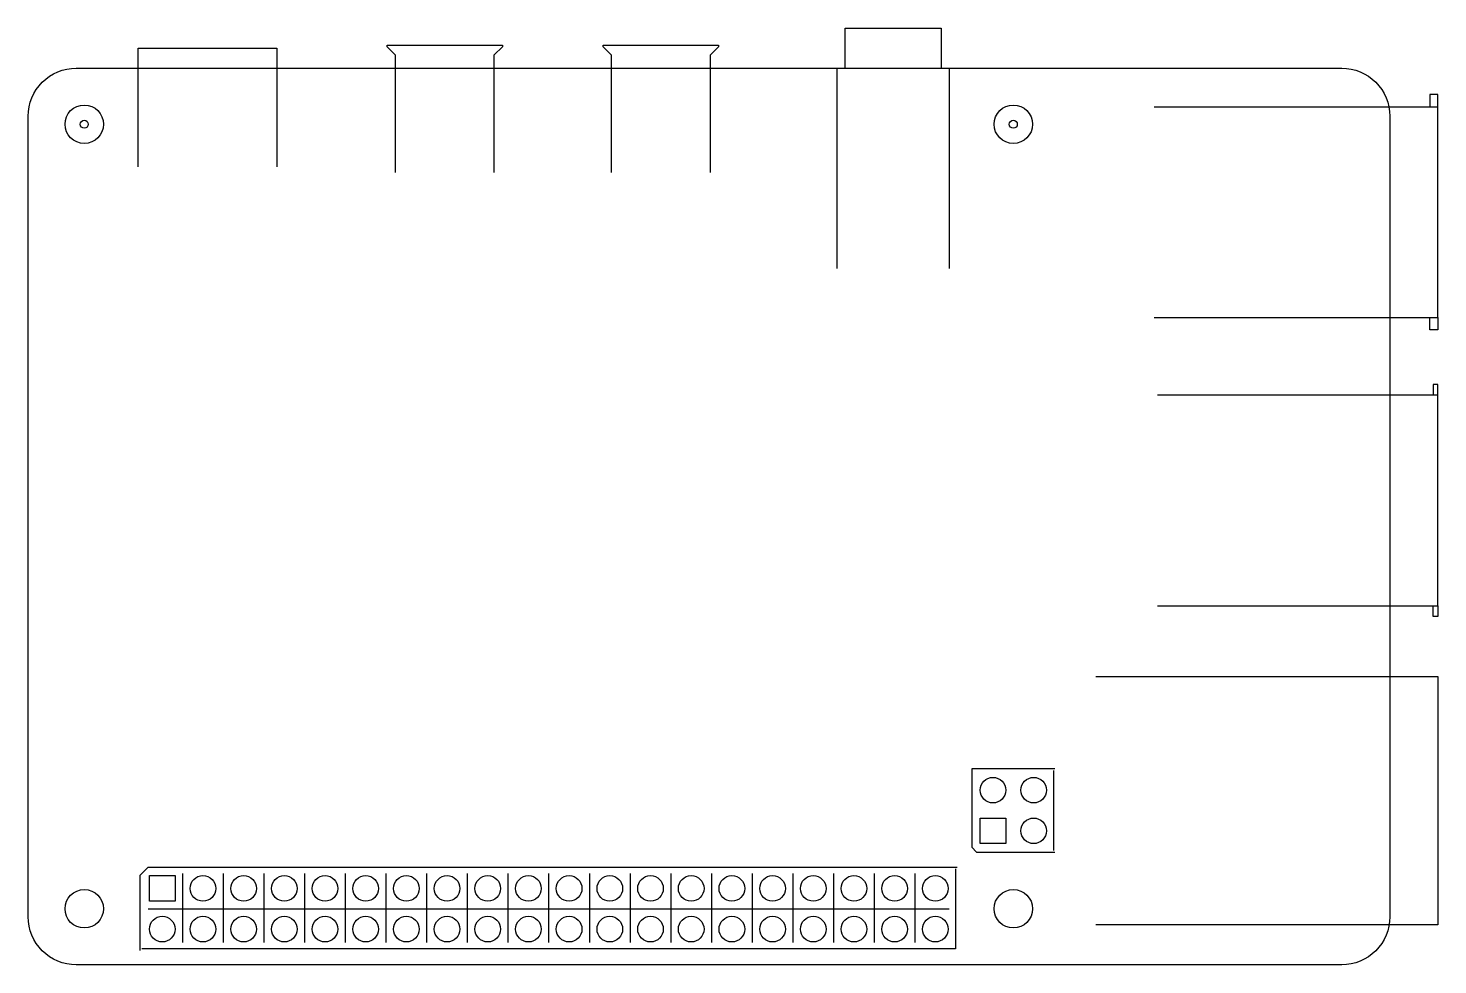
# Model space of a CAD drawing. Header units: millimetres. Extents: x 0 to 88, y -88.6 to -30.1.
import ezdxf

# ---------------------------------------------------------------- set-up
doc = ezdxf.new("R2010")
doc.units = ezdxf.units.MM
doc.layers.get('0').update_dxf_attribs({"linetype": 'CONTINUOUS'})

msp = doc.modelspace()

# ---------------------------------------------------------------- linework, layer by layer
for p, q in [((51, -30.053), (57, -30.053)), ((51, -32.553), (51, -30.053)), ((57, -30.053), (57, -32.553)), ((6.875, -31.303), (15.525, -31.303)), ((6.875, -38.703), (6.875, -31.303)), ((15.525, -31.303), (15.525, -38.703)), ((22.4, -31.223), (22.4, -31.123)), ((22.4, -31.123), (29.6, -31.123)), ((22.9, -31.723), (22.4, -31.223)), ((29.6, -31.223), (29.1, -31.723)), ((29.6, -31.123), (29.6, -31.223)), ((35.9, -31.223), (35.9, -31.123)), ((35.9, -31.123), (43.1, -31.123)), ((36.4, -31.723), (35.9, -31.223)), ((43.1, -31.223), (42.6, -31.723)), ((43.1, -31.123), (43.1, -31.223)), ((22.9, -31.723), (22.9, -39.073)), ((29.1, -39.073), (29.1, -31.723)), ((36.4, -31.723), (36.4, -39.073)), ((42.6, -39.073), (42.6, -31.723)), ((50.5, -45.053), (50.5, -32.553)), ((57.5, -32.553), (57.5, -45.053)), ((88, -34.203), (87.5, -34.203)), ((87.5, -34.203), (87.5, -34.983)), ((88, -48.123), (88, -34.203)), ((88, -34.983), (70.3, -34.983)), ((70.3, -48.123), (88, -48.123)), ((87.5, -48.903), (87.5, -48.123)), ((88, -48.123), (88, -48.903)), ((88, -48.903), (87.5, -48.903)), ((87.7, -52.303), (87.7, -52.983)), ((88, -52.303), (87.7, -52.303)), ((88, -52.983), (88, -52.303)), ((88, -52.983), (70.5, -52.983)), ((88, -66.123), (88, -52.983)), ((70.5, -66.123), (88, -66.123)), ((87.7, -66.803), (87.7, -66.123)), ((88, -66.803), (87.7, -66.803)), ((88, -66.123), (88, -66.803)), ((66.65, -70.548), (88, -70.548)), ((88, -70.548), (88, -86.058)), ((58.9, -76.313), (58.9, -81.213)), ((64.1, -76.313), (58.9, -76.313)), ((64, -76.413), (64, -81.413)), ((58.9, -81.213), (59.2, -81.513)), ((59.2, -81.513), (64.1, -81.513)), ((7, -82.953), (7.5, -82.453)), ((7.5, -82.453), (58, -82.453)), ((57.9, -82.553), (57.9, -87.553)), ((7, -87.653), (7, -82.953)), ((9.652, -87.163), (9.652, -82.845)), ((12.192, -87.163), (12.192, -82.845)), ((14.732, -87.163), (14.732, -82.845)), ((17.272, -87.163), (17.272, -82.845)), ((19.812, -87.163), (19.812, -82.845)), ((22.352, -87.163), (22.352, -82.845)), ((24.892, -87.163), (24.892, -82.845)), ((27.432, -87.163), (27.432, -82.845)), ((29.972, -87.163), (29.972, -82.845)), ((32.512, -87.163), (32.512, -82.845)), ((35.052, -87.163), (35.052, -82.845)), ((37.592, -87.163), (37.592, -82.845)), ((40.132, -87.163), (40.132, -82.845)), ((42.672, -87.163), (42.672, -82.845)), ((45.212, -87.163), (45.212, -82.845)), ((47.752, -87.163), (47.752, -82.845)), ((50.292, -87.163), (50.292, -82.845)), ((52.832, -87.163), (52.832, -82.845)), ((55.372, -87.163), (55.372, -82.845)), ((7.5, -85.053), (57.5, -85.053)), ((88, -86.058), (66.65, -86.058)), ((57.9, -87.553), (7.1, -87.553))]:
    msp.add_line(p, q)
msp.add_lwpolyline([(3, -88.553, -0.414214), (0, -85.553), (0, -35.553, -0.414214), (3, -32.553), (82, -32.553, -0.414214), (85, -35.553), (85, -85.553, -0.414214), (82, -88.553)], format="xyb", close=True)
for points in [[(59.43, -80.983), (59.43, -79.383), (61.03, -79.383), (61.03, -80.983)], [(7.57, -82.983), (9.17, -82.983), (9.17, -84.583), (7.57, -84.583)]]:
    msp.add_lwpolyline(points, close=True)
for centre, radius in [((3.5, -36.053), 1.2), ((61.5, -36.053), 1.2), ((3.5, -36.053), 0.25), ((61.5, -36.053), 0.25), ((60.23, -77.643), 0.8), ((62.77, -77.643), 0.8), ((62.77, -80.183), 0.8), ((10.91, -83.783), 0.8), ((13.45, -83.783), 0.8), ((15.99, -83.783), 0.8), ((18.53, -83.783), 0.8), ((21.07, -83.783), 0.8), ((23.61, -83.783), 0.8), ((26.15, -83.783), 0.8), ((28.69, -83.783), 0.8), ((31.23, -83.783), 0.8), ((33.77, -83.783), 0.8), ((36.31, -83.783), 0.8), ((38.85, -83.783), 0.8), ((41.39, -83.783), 0.8), ((43.93, -83.783), 0.8), ((46.47, -83.783), 0.8), ((49.01, -83.783), 0.8), ((51.55, -83.783), 0.8), ((54.09, -83.783), 0.8), ((56.63, -83.783), 0.8), ((3.5, -85.053), 1.2), ((61.5, -85.053), 1.2), ((8.37, -86.323), 0.8), ((10.91, -86.323), 0.8), ((13.45, -86.323), 0.8), ((15.99, -86.323), 0.8), ((18.53, -86.323), 0.8), ((21.07, -86.323), 0.8), ((23.61, -86.323), 0.8), ((26.15, -86.323), 0.8), ((28.69, -86.323), 0.8), ((31.23, -86.323), 0.8), ((33.77, -86.323), 0.8), ((36.31, -86.323), 0.8), ((38.85, -86.323), 0.8), ((41.39, -86.323), 0.8), ((41.39, -86.323), 0.8), ((43.93, -86.323), 0.8), ((46.47, -86.323), 0.8), ((49.01, -86.323), 0.8), ((51.55, -86.323), 0.8), ((54.09, -86.323), 0.8), ((56.63, -86.323), 0.8)]:
    msp.add_circle(centre, radius)

doc.saveas('drawing.dxf')
